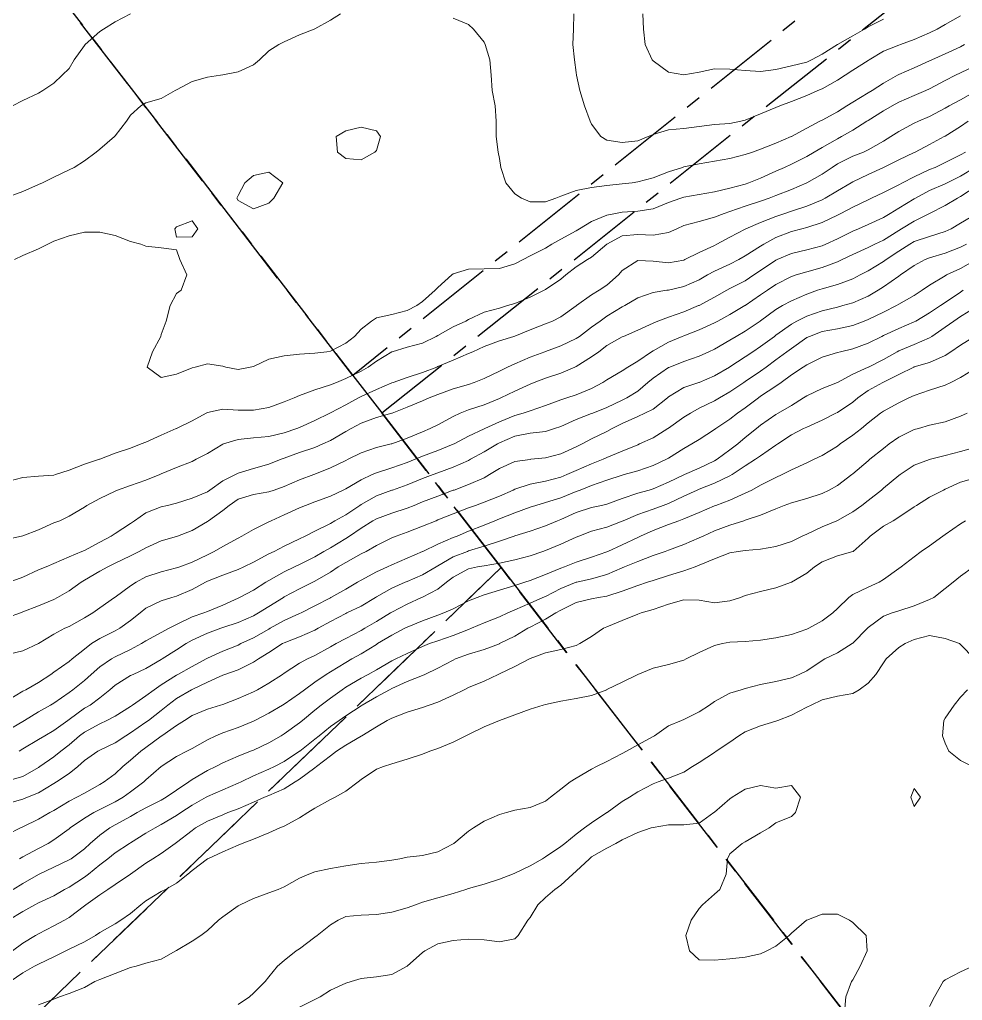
# Model space of a CAD drawing. Header units: centimetres. Extents: x 0 to 642158, y -847 to 649707.
# Drawn here: x 617079.14 to 617109.82, y 620426.64 to 620458.56 of the extents above; entities that cross this region are included whole.
import ezdxf

# ---------------------------------------------------------------- set-up
doc = ezdxf.new("R2010")
doc.units = ezdxf.units.CM
doc.header["$MEASUREMENT"] = 0
doc.linetypes.add('CENTERX2', pattern=[4, 2.5, -0.5, 0.5, -0.5])
doc.layers.add('SPW_parcellaire cadastral', color=7, linetype='CENTERX2', lineweight=25, true_color=0xff0542)
doc.layers.add('WAL_topographie 0.5', color=253, linetype='Continuous', lineweight=20)

msp = doc.modelspace()

# ---------------------------------------------------------------- linework, layer by layer
at = {"layer": 'SPW_parcellaire cadastral'}
for points in [[(616966.277, 620698.502), (616965.379, 620699.807), (616973.114, 620705.004), (617131.683, 620480.394), (617089.979, 620446.981), (617077.211, 620463.523), (617115.225, 620492.551), (617093.254, 620522.584), (616966.277, 620698.502)], [(617274.764, 620500.676), (617269.952, 620496.899), (617211.998, 620451.663), (617205.087, 620446.27), (617195.532, 620438.811), (617164.102, 620414.279), (617134.906, 620391.492), (617133.598, 620390.47), (617094.809, 620440.723), (617090.922, 620445.759), (617243.342, 620567.204), (617274.764, 620500.676)], [(617014.972, 620379.867), (617010.893, 620377.325), (617054.294, 620442.356), (617058.919, 620449.277), (617077.211, 620463.523), (617089.979, 620446.981), (617090.922, 620445.759), (617094.809, 620440.723), (617062.014, 620409.186), (617014.972, 620379.867)], [(617062.014, 620409.186), (617094.809, 620440.723), (617133.598, 620390.47), (617134.906, 620391.492), (617146.257, 620375.609), (617111.129, 620347.351), (617062.014, 620409.186)]]:
    msp.add_lwpolyline(points, dxfattribs=at)
at = {"layer": 'WAL_topographie 0.5'}
for points in [[(617078.75, 620452.786), (617079.25, 620452.97), (617079.75, 620453.191), (617079.881, 620453.25), (617080.25, 620453.437), (617080.75, 620453.666), (617080.914, 620453.75), (617081.25, 620453.968), (617081.628, 620454.25), (617081.75, 620454.346), (617082.224, 620454.75), (617082.25, 620454.782), (617082.621, 620455.25), (617082.75, 620455.45), (617083.083, 620455.75), (617083.25, 620455.849), (617083.75, 620455.989), (617084.197, 620456.25), (617084.25, 620456.276), (617084.75, 620456.54), (617085.25, 620456.687), (617085.671, 620456.75), (617085.75, 620456.764), (617086.25, 620456.855), (617086.75, 620457.085), (617086.94, 620457.25), (617087.25, 620457.539), (617087.576, 620457.75), (617087.75, 620457.839), (617088.25, 620458.067), (617088.721, 620458.25), (617088.75, 620458.262), (617089.25, 620458.542), (617089.583, 620458.75)], [(617078.913, 620455.75), (617079.25, 620455.929), (617079.75, 620456.161), (617079.893, 620456.25), (617080.25, 620456.494), (617080.53, 620456.75), (617080.75, 620456.97), (617080.912, 620457.25), (617081.25, 620457.718), (617081.272, 620457.75), (617081.75, 620458.175), (617081.867, 620458.25), (617082.25, 620458.492), (617082.75, 620458.75)], [(617093.25, 620458.611), (617093.75, 620458.401), (617093.912, 620458.25), (617094.25, 620457.821), (617094.288, 620457.75), (617094.443, 620457.25), (617094.482, 620456.75), (617094.514, 620456.25), (617094.616, 620455.75), (617094.645, 620455.25), (617094.643, 620454.75), (617094.707, 620454.25), (617094.75, 620454.034), (617094.796, 620453.75), (617094.965, 620453.25), (617095.25, 620452.892), (617095.47, 620452.75), (617095.75, 620452.627), (617096.25, 620452.634), (617096.585, 620452.75), (617096.75, 620452.811), (617097.25, 620453.002), (617097.75, 620453.097), (617098.25, 620453.156), (617098.75, 620453.21), (617099.067, 620453.25), (617099.25, 620453.276), (617099.75, 620453.407), (617100.25, 620453.604), (617100.706, 620453.75), (617100.75, 620453.764), (617101.25, 620453.865), (617101.75, 620453.953), (617102.25, 620454.04), (617102.75, 620454.164), (617102.982, 620454.25), (617103.25, 620454.346), (617103.75, 620454.54), (617104.241, 620454.75), (617104.25, 620454.754), (617104.75, 620455.027), (617105.176, 620455.25), (617105.25, 620455.289), (617105.75, 620455.562), (617106.059, 620455.75), (617106.25, 620455.868), (617106.75, 620456.174), (617106.878, 620456.25), (617107.25, 620456.495), (617107.704, 620456.75), (617107.75, 620456.775), (617108.25, 620456.994), (617108.75, 620457.219), (617108.818, 620457.25), (617109.25, 620457.441), (617109.75, 620457.676), (617109.884, 620457.75)], [(617097.172, 620458.75), (617097.161, 620458.25), (617097.138, 620457.75), (617097.195, 620457.25), (617097.25, 620456.833), (617097.259, 620456.75), (617097.364, 620456.25), (617097.524, 620455.75), (617097.704, 620455.25), (617097.75, 620455.157), (617098.052, 620454.75), (617098.25, 620454.635), (617098.75, 620454.563), (617099.25, 620454.617), (617099.587, 620454.75), (617099.75, 620454.815), (617100.25, 620454.971), (617100.75, 620455.013), (617101.25, 620455.08), (617101.75, 620455.15), (617102.25, 620455.181), (617102.607, 620455.25), (617102.75, 620455.283), (617103.25, 620455.488), (617103.75, 620455.694), (617103.879, 620455.75), (617104.25, 620455.896), (617104.75, 620456.091), (617105.114, 620456.25), (617105.25, 620456.308), (617105.75, 620456.593), (617106.002, 620456.75), (617106.25, 620456.909), (617106.75, 620457.232), (617106.778, 620457.25), (617107.25, 620457.528), (617107.75, 620457.73), (617107.805, 620457.75), (617108.25, 620457.913), (617108.75, 620458.131), (617108.993, 620458.25), (617109.25, 620458.403), (617109.75, 620458.686)], [(617099.42, 620458.75), (617099.435, 620458.25), (617099.49, 620457.75), (617099.721, 620457.25), (617099.75, 620457.215), (617100.25, 620456.849), (617100.75, 620456.758), (617101.25, 620456.849), (617101.75, 620456.953), (617102.25, 620456.948), (617102.75, 620456.898), (617103.25, 620456.873), (617103.75, 620456.94), (617104.25, 620457.05), (617104.75, 620457.178), (617104.904, 620457.25), (617105.25, 620457.432), (617105.748, 620457.75), (617105.75, 620457.751), (617106.25, 620458.03), (617106.626, 620458.25), (617106.75, 620458.328), (617107.25, 620458.577)], [(617078.978, 620450.75), (617079.25, 620450.877), (617079.75, 620451.102), (617080.053, 620451.25), (617080.25, 620451.344), (617080.75, 620451.524), (617081.25, 620451.642), (617081.75, 620451.646), (617082.25, 620451.528), (617082.75, 620451.341), (617083.083, 620451.25), (617083.25, 620451.19), (617083.75, 620451.132), (617084.25, 620451.071), (617084.355, 620450.75), (617084.576, 620450.25), (617084.396, 620449.75), (617084.25, 620449.641), (617084.035, 620449.25), (617083.912, 620448.75), (617083.75, 620448.313), (617083.732, 620448.25), (617083.459, 620447.75), (617083.295, 620447.25), (617083.75, 620446.911), (617084.25, 620447.022), (617084.75, 620447.231), (617084.847, 620447.25), (617085.25, 620447.361), (617085.75, 620447.277), (617085.853, 620447.25), (617086.25, 620447.17), (617086.647, 620447.25), (617086.75, 620447.275), (617087.25, 620447.509), (617087.75, 620447.612), (617088.25, 620447.673), (617088.75, 620447.699), (617089.139, 620447.75), (617089.25, 620447.769), (617089.75, 620448.03), (617090.036, 620448.25), (617090.25, 620448.489), (617090.59, 620448.75), (617090.75, 620448.852), (617091.25, 620448.964), (617091.75, 620449.092), (617092.065, 620449.25), (617092.25, 620449.386), (617092.662, 620449.75), (617092.75, 620449.845), (617093.199, 620450.25), (617093.25, 620450.282), (617093.75, 620450.435), (617094.25, 620450.453), (617094.75, 620450.458), (617095.25, 620450.615), (617095.529, 620450.75), (617095.75, 620450.866), (617096.25, 620451.12), (617096.456, 620451.25), (617096.75, 620451.413), (617097.25, 620451.687), (617097.352, 620451.75), (617097.75, 620451.987), (617098.25, 620452.2), (617098.524, 620452.25), (617098.75, 620452.291), (617099.25, 620452.328), (617099.75, 620452.405), (617100.25, 620452.606), (617100.658, 620452.75), (617100.75, 620452.782), (617101.25, 620452.872), (617101.75, 620452.957), (617102.25, 620453.069), (617102.75, 620453.207), (617102.872, 620453.25), (617103.25, 620453.404), (617103.75, 620453.623), (617104.029, 620453.75), (617104.25, 620453.853), (617104.75, 620454.103), (617104.995, 620454.25), (617105.25, 620454.399), (617105.75, 620454.683), (617105.883, 620454.75), (617106.25, 620454.958), (617106.703, 620455.25), (617106.75, 620455.281), (617107.25, 620455.586), (617107.534, 620455.75), (617107.75, 620455.869), (617108.25, 620456.09), (617108.622, 620456.25), (617108.75, 620456.307), (617109.25, 620456.573), (617109.596, 620456.75), (617109.75, 620456.822), (617110.25, 620457.07)], [(617078.75, 620443.525), (617079.25, 620443.655), (617079.75, 620443.703), (617080.25, 620443.732), (617080.308, 620443.75), (617080.75, 620443.897), (617081.25, 620444.087), (617081.74, 620444.25), (617081.75, 620444.254), (617082.25, 620444.452), (617082.75, 620444.614), (617083.093, 620444.75), (617083.25, 620444.812), (617083.75, 620445.038), (617084.238, 620445.25), (617084.25, 620445.256), (617084.75, 620445.502), (617085.212, 620445.75), (617085.25, 620445.768), (617085.75, 620445.881), (617086.25, 620445.852), (617086.75, 620445.843), (617087.25, 620445.932), (617087.75, 620446.116), (617088.072, 620446.25), (617088.25, 620446.325), (617088.75, 620446.506), (617089.25, 620446.669), (617089.447, 620446.75), (617089.75, 620446.876), (617090.25, 620447.121), (617090.478, 620447.25), (617090.75, 620447.444), (617091.25, 620447.746), (617091.263, 620447.75), (617091.75, 620447.899), (617092.25, 620448.028), (617092.696, 620448.25), (617092.75, 620448.281), (617093.25, 620448.563), (617093.656, 620448.75), (617093.75, 620448.8), (617094.25, 620449.038), (617094.75, 620449.17), (617095.019, 620449.25), (617095.25, 620449.318), (617095.75, 620449.529), (617096.209, 620449.75), (617096.25, 620449.772), (617096.75, 620450.116), (617096.917, 620450.25), (617097.25, 620450.516), (617097.62, 620450.75), (617097.75, 620450.826), (617098.245, 620451.25), (617098.25, 620451.254), (617098.75, 620451.519), (617099.25, 620451.567), (617099.75, 620451.545), (617100.25, 620451.626), (617100.521, 620451.75), (617100.75, 620451.855), (617101.25, 620451.987), (617101.75, 620452.127), (617102.06, 620452.25), (617102.25, 620452.314), (617102.75, 620452.484), (617103.25, 620452.655), (617103.532, 620452.75), (617103.75, 620452.83), (617104.25, 620453.033), (617104.75, 620453.246), (617104.758, 620453.25), (617105.25, 620453.526), (617105.575, 620453.75), (617105.75, 620453.864), (617106.25, 620454.111), (617106.599, 620454.25), (617106.75, 620454.317), (617107.25, 620454.606), (617107.485, 620454.75), (617107.75, 620454.922), (617108.25, 620455.184), (617108.388, 620455.25), (617108.75, 620455.411), (617109.25, 620455.672), (617109.387, 620455.75), (617109.75, 620455.953), (617110.25, 620456.229)], [(617078.75, 620441.648), (617079.198, 620441.75), (617079.25, 620441.761), (617079.75, 620441.953), (617080.25, 620442.179), (617080.447, 620442.25), (617080.75, 620442.397), (617081.25, 620442.693), (617081.329, 620442.75), (617081.75, 620442.97), (617082.25, 620443.215), (617082.328, 620443.25), (617082.75, 620443.399), (617083.25, 620443.574), (617083.703, 620443.75), (617083.75, 620443.772), (617084.25, 620443.981), (617084.75, 620444.177), (617084.887, 620444.25), (617085.25, 620444.44), (617085.75, 620444.739), (617085.777, 620444.75), (617086.25, 620444.897), (617086.75, 620444.948), (617087.25, 620444.995), (617087.75, 620445.109), (617088.162, 620445.25), (617088.25, 620445.286), (617088.75, 620445.511), (617089.233, 620445.75), (617089.25, 620445.758), (617089.75, 620446.025), (617090.171, 620446.25), (617090.25, 620446.29), (617090.75, 620446.516), (617091.25, 620446.735), (617091.292, 620446.75), (617091.75, 620446.916), (617092.25, 620447.072), (617092.711, 620447.25), (617092.75, 620447.266), (617093.25, 620447.475), (617093.75, 620447.689), (617093.882, 620447.75), (617094.25, 620447.918), (617094.75, 620448.103), (617095.226, 620448.25), (617095.25, 620448.258), (617095.75, 620448.463), (617096.25, 620448.657), (617096.475, 620448.75), (617096.75, 620448.887), (617097.25, 620449.241), (617097.262, 620449.25), (617097.75, 620449.599), (617097.993, 620449.75), (617098.25, 620449.919), (617098.627, 620450.25), (617098.75, 620450.39), (617099.25, 620450.72), (617099.75, 620450.693), (617100.25, 620450.643), (617100.75, 620450.732), (617100.789, 620450.75), (617101.25, 620450.985), (617101.75, 620451.213), (617101.826, 620451.25), (617102.25, 620451.481), (617102.75, 620451.739), (617102.772, 620451.75), (617103.25, 620451.951), (617103.75, 620452.154), (617104.039, 620452.25), (617104.25, 620452.322), (617104.75, 620452.49), (617105.25, 620452.698), (617105.349, 620452.75), (617105.75, 620452.987), (617106.198, 620453.25), (617106.25, 620453.281), (617106.75, 620453.515), (617107.25, 620453.75), (617107.25, 620453.75), (617107.75, 620454.001), (617108.25, 620454.236), (617108.279, 620454.25), (617108.75, 620454.493), (617109.222, 620454.75), (617109.25, 620454.765), (617109.75, 620455.082), (617110.002, 620455.25)], [(617090.699, 620454.25), (617090.25, 620453.993), (617089.75, 620454.038), (617089.488, 620454.25), (617089.444, 620454.75), (617089.75, 620454.936), (617090.25, 620455.055), (617090.75, 620454.945), (617090.884, 620454.75), (617090.75, 620454.303), (617090.699, 620454.25)], [(617078.801, 620440.25), (617079.25, 620440.416), (617079.75, 620440.648), (617080.002, 620440.75), (617080.25, 620440.854), (617080.75, 620441.076), (617081.168, 620441.25), (617081.25, 620441.281), (617081.75, 620441.548), (617082.12, 620441.75), (617082.25, 620441.837), (617082.75, 620442.158), (617082.879, 620442.25), (617083.25, 620442.509), (617083.75, 620442.697), (617083.952, 620442.75), (617084.25, 620442.825), (617084.75, 620442.981), (617085.25, 620443.195), (617085.327, 620443.25), (617085.75, 620443.548), (617086.161, 620443.75), (617086.25, 620443.795), (617086.75, 620443.949), (617087.25, 620444.093), (617087.648, 620444.25), (617087.75, 620444.287), (617088.25, 620444.467), (617088.75, 620444.636), (617089.01, 620444.75), (617089.25, 620444.861), (617089.75, 620445.152), (617089.931, 620445.25), (617090.25, 620445.421), (617090.75, 620445.605), (617091.25, 620445.747), (617091.257, 620445.75), (617091.75, 620445.942), (617092.25, 620446.157), (617092.463, 620446.25), (617092.75, 620446.363), (617093.25, 620446.543), (617093.75, 620446.687), (617093.93, 620446.75), (617094.25, 620446.882), (617094.75, 620447.121), (617095.014, 620447.25), (617095.25, 620447.358), (617095.75, 620447.57), (617096.225, 620447.75), (617096.25, 620447.76), (617096.75, 620447.94), (617097.25, 620448.178), (617097.355, 620448.25), (617097.75, 620448.546), (617098.026, 620448.75), (617098.25, 620448.906), (617098.75, 620449.207), (617098.831, 620449.25), (617099.25, 620449.504), (617099.75, 620449.676), (617100.195, 620449.75), (617100.25, 620449.758), (617100.75, 620449.871), (617101.25, 620450.091), (617101.521, 620450.25), (617101.75, 620450.377), (617102.25, 620450.601), (617102.545, 620450.75), (617102.75, 620450.866), (617103.25, 620451.19), (617103.35, 620451.25), (617103.75, 620451.47), (617104.25, 620451.663), (617104.594, 620451.75), (617104.75, 620451.789), (617105.25, 620451.956), (617105.75, 620452.194), (617105.859, 620452.25), (617106.25, 620452.459), (617106.75, 620452.697), (617106.861, 620452.75), (617107.25, 620452.934), (617107.75, 620453.187), (617107.866, 620453.25), (617108.25, 620453.444), (617108.75, 620453.678), (617108.925, 620453.75), (617109.25, 620453.905), (617109.75, 620454.156), (617109.916, 620454.25)], [(617078.75, 620439.096), (617079.17, 620439.25), (617079.25, 620439.281), (617079.75, 620439.475), (617080.25, 620439.684), (617080.373, 620439.75), (617080.75, 620439.964), (617081.139, 620440.25), (617081.25, 620440.317), (617081.75, 620440.612), (617082.007, 620440.75), (617082.25, 620440.873), (617082.75, 620441.108), (617083.032, 620441.25), (617083.25, 620441.369), (617083.75, 620441.593), (617084.25, 620441.741), (617084.275, 620441.75), (617084.75, 620441.936), (617085.25, 620442.224), (617085.287, 620442.25), (617085.75, 620442.58), (617085.959, 620442.75), (617086.25, 620442.954), (617086.75, 620443.108), (617087.25, 620443.19), (617087.42, 620443.25), (617087.75, 620443.366), (617088.25, 620443.581), (617088.713, 620443.75), (617088.75, 620443.764), (617089.25, 620443.97), (617089.75, 620444.211), (617089.831, 620444.25), (617090.25, 620444.455), (617090.75, 620444.634), (617091.228, 620444.75), (617091.25, 620444.756), (617091.75, 620444.935), (617092.25, 620445.148), (617092.503, 620445.25), (617092.75, 620445.367), (617093.25, 620445.646), (617093.473, 620445.75), (617093.75, 620445.858), (617094.25, 620446.023), (617094.75, 620446.231), (617094.794, 620446.25), (617095.25, 620446.469), (617095.75, 620446.699), (617095.882, 620446.75), (617096.25, 620446.886), (617096.75, 620447.056), (617097.201, 620447.25), (617097.25, 620447.271), (617097.75, 620447.583), (617097.981, 620447.75), (617098.25, 620447.95), (617098.75, 620448.232), (617098.789, 620448.25), (617099.25, 620448.45), (617099.75, 620448.684), (617099.909, 620448.75), (617100.25, 620448.876), (617100.75, 620449.054), (617101.231, 620449.25), (617101.25, 620449.258), (617101.75, 620449.524), (617102.15, 620449.75), (617102.25, 620449.803), (617102.75, 620450.061), (617103.031, 620450.25), (617103.25, 620450.399), (617103.75, 620450.735), (617103.784, 620450.75), (617104.25, 620450.95), (617104.75, 620451.063), (617105.25, 620451.197), (617105.37, 620451.25), (617105.75, 620451.426), (617106.25, 620451.674), (617106.432, 620451.75), (617106.75, 620451.888), (617107.25, 620452.12), (617107.463, 620452.25), (617107.75, 620452.421), (617108.25, 620452.729), (617108.286, 620452.75), (617108.75, 620452.998), (617109.25, 620453.213), (617109.321, 620453.25), (617109.75, 620453.463), (617110.223, 620453.75)], [(617087.411, 620452.75), (617087.25, 620452.589), (617086.75, 620452.402), (617086.25, 620452.669), (617086.208, 620452.75), (617086.25, 620452.833), (617086.469, 620453.25), (617086.75, 620453.485), (617087.25, 620453.599), (617087.705, 620453.25), (617087.411, 620452.75)], [(617078.75, 620437.901), (617079.25, 620438.021), (617079.75, 620438.25), (617079.75, 620438.25), (617080.25, 620438.562), (617080.607, 620438.75), (617080.75, 620438.812), (617081.25, 620439.091), (617081.525, 620439.25), (617081.75, 620439.419), (617082.231, 620439.75), (617082.25, 620439.763), (617082.75, 620440.132), (617082.932, 620440.25), (617083.25, 620440.424), (617083.75, 620440.592), (617084.25, 620440.713), (617084.349, 620440.75), (617084.75, 620440.901), (617085.25, 620441.145), (617085.467, 620441.25), (617085.75, 620441.415), (617086.25, 620441.686), (617086.373, 620441.75), (617086.75, 620441.967), (617087.25, 620442.213), (617087.323, 620442.25), (617087.75, 620442.442), (617088.25, 620442.673), (617088.439, 620442.75), (617088.75, 620442.864), (617089.25, 620443.054), (617089.667, 620443.25), (617089.75, 620443.289), (617090.25, 620443.579), (617090.608, 620443.75), (617090.75, 620443.813), (617091.25, 620443.972), (617091.75, 620444.144), (617092.007, 620444.25), (617092.25, 620444.354), (617092.75, 620444.541), (617093.25, 620444.738), (617093.275, 620444.75), (617093.75, 620445.004), (617094.25, 620445.237), (617094.276, 620445.25), (617094.75, 620445.474), (617095.25, 620445.673), (617095.525, 620445.75), (617095.75, 620445.829), (617096.25, 620445.998), (617096.75, 620446.185), (617096.95, 620446.25), (617097.25, 620446.35), (617097.75, 620446.554), (617098.117, 620446.75), (617098.25, 620446.839), (617098.75, 620447.128), (617098.934, 620447.25), (617099.25, 620447.438), (617099.704, 620447.75), (617099.75, 620447.779), (617100.25, 620448.058), (617100.696, 620448.25), (617100.75, 620448.271), (617101.25, 620448.462), (617101.75, 620448.691), (617101.86, 620448.75), (617102.25, 620448.961), (617102.738, 620449.25), (617102.75, 620449.257), (617103.25, 620449.6), (617103.47, 620449.75), (617103.75, 620449.941), (617104.25, 620450.194), (617104.411, 620450.25), (617104.75, 620450.354), (617105.25, 620450.489), (617105.75, 620450.676), (617105.909, 620450.75), (617106.25, 620450.914), (617106.75, 620451.14), (617106.971, 620451.25), (617107.25, 620451.383), (617107.75, 620451.697), (617107.839, 620451.75), (617108.25, 620452.005), (617108.746, 620452.25), (617108.75, 620452.252), (617109.25, 620452.512), (617109.652, 620452.75), (617109.75, 620452.799), (617110.25, 620453.131)], [(617078.75, 620436.397), (617079.25, 620436.7), (617079.34, 620436.75), (617079.75, 620436.982), (617080.157, 620437.25), (617080.25, 620437.318), (617080.75, 620437.669), (617080.852, 620437.75), (617081.25, 620438.071), (617081.483, 620438.25), (617081.75, 620438.422), (617082.25, 620438.662), (617082.403, 620438.75), (617082.75, 620438.999), (617083.064, 620439.25), (617083.25, 620439.409), (617083.75, 620439.641), (617084.093, 620439.75), (617084.25, 620439.792), (617084.75, 620440.012), (617085.191, 620440.25), (617085.25, 620440.279), (617085.75, 620440.48), (617086.25, 620440.661), (617086.439, 620440.75), (617086.75, 620440.901), (617087.25, 620441.169), (617087.423, 620441.25), (617087.75, 620441.419), (617088.25, 620441.658), (617088.436, 620441.75), (617088.75, 620441.912), (617089.25, 620442.165), (617089.397, 620442.25), (617089.75, 620442.446), (617090.208, 620442.75), (617090.25, 620442.777), (617090.75, 620443.061), (617091.25, 620443.24), (617091.278, 620443.25), (617091.75, 620443.421), (617092.25, 620443.626), (617092.591, 620443.75), (617092.75, 620443.807), (617093.25, 620443.99), (617093.75, 620444.213), (617093.814, 620444.25), (617094.25, 620444.492), (617094.686, 620444.75), (617094.75, 620444.784), (617095.25, 620444.999), (617095.75, 620445.096), (617096.25, 620445.152), (617096.549, 620445.25), (617096.75, 620445.319), (617097.25, 620445.547), (617097.75, 620445.735), (617097.787, 620445.75), (617098.25, 620445.939), (617098.75, 620446.176), (617098.9, 620446.25), (617099.25, 620446.466), (617099.586, 620446.75), (617099.75, 620446.891), (617100.25, 620447.233), (617100.293, 620447.25), (617100.75, 620447.428), (617101.25, 620447.608), (617101.568, 620447.75), (617101.75, 620447.832), (617102.25, 620448.125), (617102.451, 620448.25), (617102.75, 620448.424), (617103.241, 620448.75), (617103.25, 620448.756), (617103.75, 620449.122), (617103.963, 620449.25), (617104.25, 620449.409), (617104.75, 620449.626), (617105.106, 620449.75), (617105.25, 620449.797), (617105.75, 620449.94), (617106.25, 620450.128), (617106.49, 620450.25), (617106.75, 620450.379), (617107.25, 620450.684), (617107.339, 620450.75), (617107.75, 620451.022), (617108.11, 620451.25), (617108.25, 620451.333), (617108.75, 620451.503), (617109.25, 620451.658), (617109.445, 620451.75), (617109.75, 620451.931), (617110.25, 620452.225)], [(617084.935, 620451.75), (617084.75, 620451.494), (617084.25, 620451.477), (617084.194, 620451.75), (617084.25, 620451.817), (617084.75, 620452.013), (617084.935, 620451.75)], [(617078.75, 620435.426), (617079.25, 620435.719), (617079.303, 620435.75), (617079.75, 620436.027), (617080.147, 620436.25), (617080.25, 620436.311), (617080.75, 620436.663), (617080.867, 620436.75), (617081.25, 620437.052), (617081.465, 620437.25), (617081.75, 620437.498), (617082.125, 620437.75), (617082.25, 620437.823), (617082.75, 620438.054), (617083.11, 620438.25), (617083.25, 620438.339), (617083.75, 620438.61), (617084.01, 620438.75), (617084.25, 620438.875), (617084.75, 620439.12), (617085.131, 620439.25), (617085.25, 620439.3), (617085.75, 620439.503), (617086.25, 620439.727), (617086.295, 620439.75), (617086.75, 620439.99), (617087.155, 620440.25), (617087.25, 620440.309), (617087.75, 620440.592), (617088.089, 620440.75), (617088.25, 620440.824), (617088.75, 620441.077), (617089.039, 620441.25), (617089.25, 620441.373), (617089.75, 620441.669), (617089.878, 620441.75), (617090.25, 620442.003), (617090.638, 620442.25), (617090.75, 620442.316), (617091.25, 620442.492), (617091.75, 620442.658), (617091.973, 620442.75), (617092.25, 620442.865), (617092.75, 620443.05), (617093.25, 620443.24), (617093.278, 620443.25), (617093.75, 620443.427), (617094.25, 620443.65), (617094.425, 620443.75), (617094.75, 620443.954), (617095.25, 620444.174), (617095.75, 620444.248), (617095.771, 620444.25), (617096.25, 620444.3), (617096.75, 620444.43), (617097.25, 620444.656), (617097.44, 620444.75), (617097.75, 620444.913), (617098.25, 620445.159), (617098.417, 620445.25), (617098.75, 620445.413), (617099.25, 620445.643), (617099.488, 620445.75), (617099.75, 620445.885), (617100.219, 620446.25), (617100.25, 620446.277), (617100.75, 620446.586), (617101.236, 620446.75), (617101.25, 620446.754), (617101.75, 620446.965), (617102.238, 620447.25), (617102.25, 620447.257), (617102.75, 620447.585), (617102.993, 620447.75), (617103.25, 620447.925), (617103.7, 620448.25), (617103.75, 620448.287), (617104.25, 620448.644), (617104.434, 620448.75), (617104.75, 620448.909), (617105.25, 620449.082), (617105.75, 620449.204), (617105.928, 620449.25), (617106.25, 620449.34), (617106.75, 620449.561), (617107.079, 620449.75), (617107.25, 620449.858), (617107.75, 620450.215), (617107.799, 620450.25), (617108.25, 620450.562), (617108.604, 620450.75), (617108.75, 620450.809), (617109.25, 620450.96), (617109.75, 620451.153), (617109.952, 620451.25)], [(617079.124, 620434.75), (617079.25, 620434.823), (617079.75, 620435.127), (617079.956, 620435.25), (617080.25, 620435.42), (617080.707, 620435.75), (617080.75, 620435.781), (617081.25, 620436.145), (617081.431, 620436.25), (617081.75, 620436.489), (617082.072, 620436.75), (617082.25, 620436.903), (617082.75, 620437.209), (617082.83, 620437.25), (617083.25, 620437.439), (617083.75, 620437.734), (617083.775, 620437.75), (617084.25, 620438.05), (617084.562, 620438.25), (617084.75, 620438.36), (617085.25, 620438.595), (617085.684, 620438.75), (617085.75, 620438.771), (617086.25, 620438.936), (617086.75, 620439.158), (617086.913, 620439.25), (617087.25, 620439.461), (617087.722, 620439.75), (617087.75, 620439.768), (617088.25, 620440.032), (617088.682, 620440.25), (617088.75, 620440.283), (617089.25, 620440.58), (617089.51, 620440.75), (617089.75, 620440.894), (617090.25, 620441.168), (617090.411, 620441.25), (617090.75, 620441.444), (617091.25, 620441.689), (617091.397, 620441.75), (617091.75, 620441.877), (617092.25, 620442.073), (617092.69, 620442.25), (617092.75, 620442.274), (617093.25, 620442.472), (617093.75, 620442.669), (617093.972, 620442.75), (617094.25, 620442.849), (617094.75, 620443.05), (617095.201, 620443.25), (617095.25, 620443.274), (617095.75, 620443.439), (617096.25, 620443.541), (617096.75, 620443.672), (617096.941, 620443.75), (617097.25, 620443.882), (617097.75, 620444.102), (617098.126, 620444.25), (617098.25, 620444.307), (617098.75, 620444.519), (617099.25, 620444.724), (617099.312, 620444.75), (617099.75, 620444.95), (617100.23, 620445.25), (617100.25, 620445.262), (617100.75, 620445.617), (617100.967, 620445.75), (617101.25, 620445.91), (617101.75, 620446.153), (617101.916, 620446.25), (617102.25, 620446.44), (617102.706, 620446.75), (617102.75, 620446.779), (617103.25, 620447.119), (617103.426, 620447.25), (617103.75, 620447.49), (617104.104, 620447.75), (617104.25, 620447.857), (617104.75, 620448.21), (617104.836, 620448.25), (617105.25, 620448.41), (617105.75, 620448.497), (617106.25, 620448.608), (617106.622, 620448.75), (617106.75, 620448.799), (617107.25, 620449.041), (617107.674, 620449.25), (617107.75, 620449.293), (617108.25, 620449.585), (617108.508, 620449.75), (617108.75, 620449.918), (617109.25, 620450.223), (617109.298, 620450.25), (617109.75, 620450.457), (617110.25, 620450.741)], [(617078.75, 620433.784), (617079.25, 620433.931), (617079.75, 620434.219), (617079.796, 620434.25), (617080.25, 620434.566), (617080.476, 620434.75), (617080.75, 620434.961), (617081.093, 620435.25), (617081.25, 620435.371), (617081.75, 620435.639), (617081.982, 620435.75), (617082.25, 620435.892), (617082.75, 620436.209), (617082.811, 620436.25), (617083.25, 620436.551), (617083.517, 620436.75), (617083.75, 620436.906), (617084.25, 620437.228), (617084.292, 620437.25), (617084.75, 620437.509), (617085.205, 620437.75), (617085.25, 620437.776), (617085.75, 620438.006), (617086.25, 620438.204), (617086.34, 620438.25), (617086.75, 620438.439), (617087.25, 620438.726), (617087.293, 620438.75), (617087.75, 620439.004), (617088.25, 620439.228), (617088.296, 620439.25), (617088.75, 620439.481), (617089.25, 620439.742), (617089.265, 620439.75), (617089.75, 620440.023), (617090.135, 620440.25), (617090.25, 620440.319), (617090.75, 620440.59), (617091.115, 620440.75), (617091.25, 620440.812), (617091.75, 620441.027), (617092.25, 620441.244), (617092.262, 620441.25), (617092.75, 620441.487), (617093.25, 620441.702), (617093.38, 620441.75), (617093.75, 620441.908), (617094.25, 620442.106), (617094.605, 620442.25), (617094.75, 620442.307), (617095.25, 620442.503), (617095.75, 620442.689), (617095.938, 620442.75), (617096.25, 620442.843), (617096.75, 620443), (617097.25, 620443.203), (617097.377, 620443.25), (617097.75, 620443.396), (617098.25, 620443.565), (617098.75, 620443.732), (617098.813, 620443.75), (617099.25, 620443.879), (617099.75, 620444.045), (617100.189, 620444.25), (617100.25, 620444.284), (617100.75, 620444.604), (617101.012, 620444.75), (617101.25, 620444.894), (617101.75, 620445.216), (617101.795, 620445.25), (617102.25, 620445.553), (617102.499, 620445.75), (617102.75, 620445.929), (617103.179, 620446.25), (617103.25, 620446.299), (617103.75, 620446.628), (617103.919, 620446.75), (617104.25, 620446.998), (617104.632, 620447.25), (617104.75, 620447.327), (617105.25, 620447.575), (617105.75, 620447.722), (617105.845, 620447.75), (617106.25, 620447.85), (617106.75, 620448.034), (617107.191, 620448.25), (617107.25, 620448.277), (617107.75, 620448.508), (617108.25, 620448.722), (617108.302, 620448.75), (617108.75, 620449.012), (617109.098, 620449.25), (617109.25, 620449.357), (617109.75, 620449.689), (617109.843, 620449.75)], [(617078.75, 620433.048), (617079.25, 620433.186), (617079.4, 620433.25), (617079.75, 620433.396), (617080.25, 620433.696), (617080.344, 620433.75), (617080.75, 620434.021), (617081.033, 620434.25), (617081.25, 620434.451), (617081.685, 620434.75), (617081.75, 620434.786), (617082.25, 620435.025), (617082.597, 620435.25), (617082.75, 620435.342), (617083.25, 620435.691), (617083.329, 620435.75), (617083.75, 620436.079), (617083.96, 620436.25), (617084.25, 620436.469), (617084.733, 620436.75), (617084.75, 620436.759), (617085.25, 620436.994), (617085.75, 620437.223), (617085.82, 620437.25), (617086.25, 620437.401), (617086.75, 620437.645), (617086.908, 620437.75), (617087.25, 620437.962), (617087.698, 620438.25), (617087.75, 620438.278), (617088.25, 620438.469), (617088.75, 620438.69), (617088.852, 620438.75), (617089.25, 620438.975), (617089.75, 620439.231), (617089.79, 620439.25), (617090.25, 620439.472), (617090.716, 620439.75), (617090.75, 620439.771), (617091.25, 620440.054), (617091.686, 620440.25), (617091.75, 620440.277), (617092.25, 620440.493), (617092.693, 620440.75), (617092.75, 620440.782), (617093.25, 620441.074), (617093.709, 620441.25), (617093.75, 620441.267), (617094.25, 620441.418), (617094.75, 620441.58), (617095.23, 620441.75), (617095.25, 620441.758), (617095.75, 620441.915), (617096.25, 620442.081), (617096.646, 620442.25), (617096.75, 620442.29), (617097.25, 620442.516), (617097.75, 620442.679), (617098.07, 620442.75), (617098.25, 620442.793), (617098.75, 620442.973), (617099.25, 620443.143), (617099.627, 620443.25), (617099.75, 620443.287), (617100.25, 620443.502), (617100.75, 620443.741), (617100.771, 620443.75), (617101.25, 620443.96), (617101.75, 620444.196), (617101.839, 620444.25), (617102.25, 620444.553), (617102.506, 620444.75), (617102.75, 620444.954), (617103.116, 620445.25), (617103.25, 620445.359), (617103.75, 620445.709), (617103.818, 620445.75), (617104.25, 620446.005), (617104.648, 620446.25), (617104.75, 620446.319), (617105.25, 620446.549), (617105.75, 620446.748), (617105.754, 620446.75), (617106.25, 620447.018), (617106.75, 620447.245), (617106.76, 620447.25), (617107.25, 620447.494), (617107.688, 620447.75), (617107.75, 620447.783), (617108.25, 620447.988), (617108.75, 620448.207), (617108.817, 620448.25), (617109.25, 620448.546), (617109.535, 620448.75), (617109.75, 620448.896), (617110.25, 620449.202)], [(617078.75, 620432.036), (617079.167, 620432.25), (617079.25, 620432.29), (617079.75, 620432.54), (617080.123, 620432.75), (617080.25, 620432.817), (617080.75, 620433.119), (617081.005, 620433.25), (617081.25, 620433.382), (617081.75, 620433.668), (617081.887, 620433.75), (617082.25, 620434.015), (617082.501, 620434.25), (617082.75, 620434.455), (617083.087, 620434.75), (617083.25, 620434.872), (617083.75, 620435.239), (617083.767, 620435.25), (617084.25, 620435.59), (617084.503, 620435.75), (617084.75, 620435.906), (617085.25, 620436.116), (617085.681, 620436.25), (617085.75, 620436.273), (617086.25, 620436.459), (617086.75, 620436.68), (617086.881, 620436.75), (617087.25, 620436.959), (617087.69, 620437.25), (617087.75, 620437.293), (617088.25, 620437.61), (617088.509, 620437.75), (617088.75, 620437.863), (617089.25, 620438.145), (617089.441, 620438.25), (617089.75, 620438.42), (617090.25, 620438.674), (617090.375, 620438.75), (617090.75, 620438.975), (617091.204, 620439.25), (617091.25, 620439.278), (617091.75, 620439.538), (617092.219, 620439.75), (617092.25, 620439.764), (617092.75, 620440.026), (617093.033, 620440.25), (617093.25, 620440.408), (617093.75, 620440.682), (617094.042, 620440.75), (617094.25, 620440.787), (617094.75, 620440.871), (617095.25, 620440.98), (617095.75, 620441.11), (617096.168, 620441.25), (617096.25, 620441.277), (617096.75, 620441.482), (617097.25, 620441.715), (617097.338, 620441.75), (617097.75, 620441.906), (617098.25, 620442.043), (617098.75, 620442.239), (617098.774, 620442.25), (617099.25, 620442.456), (617099.75, 620442.63), (617100.08, 620442.75), (617100.25, 620442.813), (617100.75, 620443.047), (617101.181, 620443.25), (617101.25, 620443.28), (617101.75, 620443.468), (617102.25, 620443.708), (617102.323, 620443.75), (617102.75, 620444.032), (617103.084, 620444.25), (617103.25, 620444.367), (617103.75, 620444.712), (617103.808, 620444.75), (617104.25, 620445.043), (617104.647, 620445.25), (617104.75, 620445.3), (617105.25, 620445.521), (617105.695, 620445.75), (617105.75, 620445.776), (617106.25, 620446.11), (617106.411, 620446.25), (617106.75, 620446.492), (617107.229, 620446.75), (617107.25, 620446.76), (617107.75, 620447.014), (617108.236, 620447.25), (617108.25, 620447.257), (617108.75, 620447.396), (617109.25, 620447.629), (617109.439, 620447.75), (617109.75, 620447.964), (617110.214, 620448.25)], [(617079.139, 620431.25), (617079.25, 620431.307), (617079.75, 620431.579), (617080.067, 620431.75), (617080.25, 620431.86), (617080.75, 620432.217), (617080.789, 620432.25), (617081.25, 620432.566), (617081.556, 620432.75), (617081.75, 620432.851), (617082.25, 620433.106), (617082.504, 620433.25), (617082.75, 620433.428), (617083.185, 620433.75), (617083.25, 620433.815), (617083.746, 620434.25), (617083.75, 620434.253), (617084.25, 620434.577), (617084.581, 620434.75), (617084.75, 620434.834), (617085.25, 620435.115), (617085.529, 620435.25), (617085.75, 620435.344), (617086.25, 620435.523), (617086.75, 620435.727), (617086.795, 620435.75), (617087.25, 620435.986), (617087.694, 620436.25), (617087.75, 620436.283), (617088.25, 620436.628), (617088.412, 620436.75), (617088.75, 620436.993), (617089.115, 620437.25), (617089.25, 620437.333), (617089.75, 620437.635), (617089.951, 620437.75), (617090.25, 620437.916), (617090.75, 620438.225), (617090.79, 620438.25), (617091.25, 620438.527), (617091.675, 620438.75), (617091.75, 620438.788), (617092.25, 620438.995), (617092.75, 620439.178), (617092.948, 620439.25), (617093.25, 620439.384), (617093.75, 620439.643), (617094.028, 620439.75), (617094.25, 620439.842), (617094.75, 620439.991), (617095.25, 620440.147), (617095.576, 620440.25), (617095.75, 620440.303), (617096.25, 620440.498), (617096.75, 620440.71), (617096.866, 620440.75), (617097.25, 620440.899), (617097.75, 620441.059), (617098.25, 620441.239), (617098.275, 620441.25), (617098.75, 620441.468), (617099.25, 620441.707), (617099.346, 620441.75), (617099.75, 620441.927), (617100.25, 620442.124), (617100.586, 620442.25), (617100.75, 620442.309), (617101.25, 620442.517), (617101.75, 620442.733), (617101.794, 620442.75), (617102.25, 620442.922), (617102.75, 620443.146), (617102.96, 620443.25), (617103.25, 620443.409), (617103.75, 620443.661), (617103.948, 620443.75), (617104.25, 620443.906), (617104.75, 620444.137), (617104.993, 620444.25), (617105.25, 620444.371), (617105.75, 620444.682), (617105.84, 620444.75), (617106.25, 620445.04), (617106.529, 620445.25), (617106.75, 620445.434), (617107.153, 620445.75), (617107.25, 620445.821), (617107.75, 620446.09), (617108.072, 620446.25), (617108.25, 620446.329), (617108.75, 620446.502), (617109.25, 620446.658), (617109.441, 620446.75), (617109.75, 620446.908), (617110.25, 620447.214)], [(617078.933, 620430.25), (617079.25, 620430.441), (617079.75, 620430.735), (617079.779, 620430.75), (617080.25, 620430.98), (617080.75, 620431.211), (617080.813, 620431.25), (617081.25, 620431.575), (617081.437, 620431.75), (617081.75, 620432.019), (617082.072, 620432.25), (617082.25, 620432.353), (617082.75, 620432.627), (617082.968, 620432.75), (617083.25, 620432.907), (617083.75, 620433.16), (617083.908, 620433.25), (617084.25, 620433.479), (617084.645, 620433.75), (617084.75, 620433.824), (617085.25, 620434.118), (617085.522, 620434.25), (617085.75, 620434.372), (617086.25, 620434.589), (617086.652, 620434.75), (617086.75, 620434.788), (617087.25, 620435.024), (617087.646, 620435.25), (617087.75, 620435.313), (617088.25, 620435.669), (617088.345, 620435.75), (617088.75, 620436.086), (617088.956, 620436.25), (617089.25, 620436.473), (617089.632, 620436.75), (617089.75, 620436.83), (617090.25, 620437.123), (617090.484, 620437.25), (617090.75, 620437.396), (617091.25, 620437.686), (617091.381, 620437.75), (617091.75, 620437.933), (617092.25, 620438.159), (617092.479, 620438.25), (617092.75, 620438.345), (617093.25, 620438.516), (617093.75, 620438.711), (617093.842, 620438.75), (617094.25, 620438.927), (617094.75, 620439.121), (617095.03, 620439.25), (617095.25, 620439.346), (617095.75, 620439.567), (617096.166, 620439.75), (617096.25, 620439.786), (617096.75, 620440.045), (617097.25, 620440.246), (617097.268, 620440.25), (617097.75, 620440.36), (617098.25, 620440.503), (617098.75, 620440.721), (617098.821, 620440.75), (617099.25, 620440.928), (617099.75, 620441.116), (617100.14, 620441.25), (617100.25, 620441.291), (617100.75, 620441.474), (617101.25, 620441.688), (617101.382, 620441.75), (617101.75, 620441.918), (617102.25, 620442.103), (617102.703, 620442.25), (617102.75, 620442.266), (617103.25, 620442.432), (617103.75, 620442.642), (617104.017, 620442.75), (617104.25, 620442.836), (617104.75, 620442.971), (617105.25, 620443.132), (617105.486, 620443.25), (617105.75, 620443.397), (617106.213, 620443.75), (617106.25, 620443.78), (617106.75, 620444.199), (617106.809, 620444.25), (617107.25, 620444.605), (617107.436, 620444.75), (617107.75, 620444.967), (617108.25, 620445.217), (617108.382, 620445.25), (617108.75, 620445.356), (617109.25, 620445.465), (617109.75, 620445.653), (617109.968, 620445.75)], [(617078.783, 620429.25), (617079.25, 620429.537), (617079.639, 620429.75), (617079.75, 620429.81), (617080.25, 620430.044), (617080.603, 620430.25), (617080.75, 620430.329), (617081.25, 620430.654), (617081.38, 620430.75), (617081.75, 620431.047), (617082.015, 620431.25), (617082.25, 620431.442), (617082.717, 620431.75), (617082.75, 620431.771), (617083.25, 620432.077), (617083.547, 620432.25), (617083.75, 620432.358), (617084.25, 620432.656), (617084.387, 620432.75), (617084.75, 620432.99), (617085.21, 620433.25), (617085.25, 620433.273), (617085.75, 620433.488), (617086.25, 620433.705), (617086.345, 620433.75), (617086.75, 620433.946), (617087.25, 620434.16), (617087.431, 620434.25), (617087.75, 620434.417), (617088.25, 620434.748), (617088.253, 620434.75), (617088.75, 620435.141), (617088.886, 620435.25), (617089.25, 620435.552), (617089.541, 620435.75), (617089.75, 620435.897), (617090.25, 620436.229), (617090.282, 620436.25), (617090.75, 620436.52), (617091.177, 620436.75), (617091.25, 620436.789), (617091.75, 620437.015), (617092.25, 620437.217), (617092.322, 620437.25), (617092.75, 620437.447), (617093.25, 620437.715), (617093.327, 620437.75), (617093.75, 620437.906), (617094.25, 620438.06), (617094.75, 620438.246), (617094.757, 620438.25), (617095.25, 620438.493), (617095.676, 620438.75), (617095.75, 620438.789), (617096.25, 620439.05), (617096.587, 620439.25), (617096.75, 620439.337), (617097.25, 620439.584), (617097.75, 620439.705), (617097.979, 620439.75), (617098.25, 620439.795), (617098.75, 620439.96), (617099.25, 620440.144), (617099.568, 620440.25), (617099.75, 620440.308), (617100.25, 620440.467), (617100.75, 620440.623), (617101.116, 620440.75), (617101.25, 620440.802), (617101.75, 620441.009), (617102.25, 620441.2), (617102.52, 620441.25), (617102.75, 620441.286), (617103.25, 620441.326), (617103.75, 620441.407), (617104.25, 620441.579), (617104.597, 620441.75), (617104.75, 620441.818), (617105.25, 620442.046), (617105.732, 620442.25), (617105.75, 620442.258), (617106.25, 620442.541), (617106.541, 620442.75), (617106.75, 620442.909), (617107.182, 620443.25), (617107.25, 620443.306), (617107.75, 620443.725), (617107.787, 620443.75), (617108.25, 620444.053), (617108.75, 620444.239), (617108.781, 620444.25), (617109.25, 620444.373), (617109.75, 620444.508), (617110.25, 620444.639)], [(617078.91, 620428.25), (617079.25, 620428.499), (617079.654, 620428.75), (617079.75, 620428.81), (617080.25, 620429.068), (617080.596, 620429.25), (617080.75, 620429.335), (617081.25, 620429.718), (617081.294, 620429.75), (617081.75, 620430.075), (617082.013, 620430.25), (617082.25, 620430.406), (617082.75, 620430.75), (617082.75, 620430.75), (617083.25, 620431.102), (617083.472, 620431.25), (617083.75, 620431.423), (617084.204, 620431.75), (617084.25, 620431.781), (617084.75, 620432.173), (617084.864, 620432.25), (617085.25, 620432.469), (617085.75, 620432.679), (617085.919, 620432.75), (617086.25, 620432.877), (617086.75, 620433.094), (617087.11, 620433.25), (617087.25, 620433.304), (617087.75, 620433.525), (617088.102, 620433.75), (617088.25, 620433.842), (617088.75, 620434.207), (617088.805, 620434.25), (617089.25, 620434.6), (617089.447, 620434.75), (617089.75, 620434.949), (617090.25, 620435.235), (617090.276, 620435.25), (617090.75, 620435.542), (617091.102, 620435.75), (617091.25, 620435.829), (617091.75, 620436.016), (617092.25, 620436.174), (617092.461, 620436.25), (617092.75, 620436.35), (617093.25, 620436.571), (617093.604, 620436.75), (617093.75, 620436.823), (617094.25, 620437.033), (617094.707, 620437.25), (617094.75, 620437.266), (617095.25, 620437.507), (617095.727, 620437.75), (617095.75, 620437.763), (617096.25, 620437.949), (617096.75, 620438.063), (617097.25, 620438.191), (617097.371, 620438.25), (617097.75, 620438.482), (617098.133, 620438.75), (617098.25, 620438.801), (617098.75, 620439.006), (617099.25, 620439.206), (617099.367, 620439.25), (617099.75, 620439.364), (617100.25, 620439.534), (617100.75, 620439.677), (617101.25, 620439.664), (617101.75, 620439.576), (617102.25, 620439.64), (617102.593, 620439.75), (617102.75, 620439.814), (617103.25, 620439.947), (617103.75, 620440.067), (617104.25, 620440.25), (617104.25, 620440.25), (617104.75, 620440.542), (617105.007, 620440.75), (617105.25, 620440.912), (617105.75, 620441.104), (617106.25, 620441.245), (617106.257, 620441.25), (617106.75, 620441.685), (617106.811, 620441.75), (617107.25, 620442.072), (617107.565, 620442.25), (617107.75, 620442.366), (617108.25, 620442.701), (617108.318, 620442.75), (617108.75, 620443.016), (617109.199, 620443.25), (617109.25, 620443.276), (617109.75, 620443.502), (617110.25, 620443.651)], [(617078.829, 620427.25), (617079.25, 620427.536), (617079.625, 620427.75), (617079.75, 620427.819), (617080.25, 620428.058), (617080.645, 620428.25), (617080.75, 620428.301), (617081.25, 620428.547), (617081.604, 620428.75), (617081.75, 620428.843), (617082.25, 620429.131), (617082.438, 620429.25), (617082.75, 620429.47), (617083.083, 620429.75), (617083.25, 620429.883), (617083.75, 620430.18), (617083.882, 620430.25), (617084.25, 620430.458), (617084.615, 620430.75), (617084.75, 620430.869), (617085.25, 620431.241), (617085.269, 620431.25), (617085.75, 620431.471), (617086.25, 620431.695), (617086.379, 620431.75), (617086.75, 620431.89), (617087.25, 620432.093), (617087.61, 620432.25), (617087.75, 620432.309), (617088.25, 620432.575), (617088.518, 620432.75), (617088.75, 620432.898), (617089.25, 620433.172), (617089.404, 620433.25), (617089.75, 620433.45), (617090.155, 620433.75), (617090.25, 620433.828), (617090.75, 620434.164), (617090.976, 620434.25), (617091.25, 620434.337), (617091.75, 620434.49), (617092.25, 620434.652), (617092.486, 620434.75), (617092.75, 620434.835), (617093.25, 620435.04), (617093.654, 620435.25), (617093.75, 620435.294), (617094.25, 620435.54), (617094.75, 620435.747), (617094.758, 620435.75), (617095.25, 620435.937), (617095.75, 620436.119), (617096.175, 620436.25), (617096.25, 620436.269), (617096.75, 620436.374), (617097.25, 620436.464), (617097.75, 620436.564), (617098.242, 620436.75), (617098.25, 620436.753), (617098.75, 620436.999), (617099.25, 620437.25), (617099.25, 620437.25), (617099.75, 620437.454), (617100.25, 620437.576), (617100.75, 620437.71), (617100.827, 620437.75), (617101.25, 620437.961), (617101.75, 620438.191), (617102.007, 620438.25), (617102.25, 620438.302), (617102.75, 620438.316), (617103.25, 620438.358), (617103.75, 620438.44), (617104.25, 620438.549), (617104.75, 620438.716), (617104.821, 620438.75), (617105.25, 620438.99), (617105.599, 620439.25), (617105.75, 620439.389), (617106.119, 620439.75), (617106.25, 620439.844), (617106.75, 620440.091), (617107.112, 620440.25), (617107.25, 620440.339), (617107.75, 620440.695), (617107.828, 620440.75), (617108.25, 620441.078), (617108.475, 620441.25), (617108.75, 620441.431), (617109.182, 620441.75), (617109.25, 620441.804), (617109.75, 620442.152), (617109.922, 620442.25)], [(617079.75, 620426.499), (617080.25, 620426.682), (617080.435, 620426.75), (617080.75, 620426.858), (617081.25, 620427.06), (617081.587, 620427.25), (617081.75, 620427.32), (617082.25, 620427.516), (617082.75, 620427.709), (617082.929, 620427.75), (617083.25, 620427.849), (617083.75, 620427.981), (617084.228, 620428.25), (617084.25, 620428.263), (617084.75, 620428.563), (617085.037, 620428.75), (617085.25, 620428.918), (617085.612, 620429.25), (617085.75, 620429.355), (617086.25, 620429.715), (617086.313, 620429.75), (617086.75, 620429.951), (617087.25, 620430.143), (617087.552, 620430.25), (617087.75, 620430.337), (617088.25, 620430.616), (617088.546, 620430.75), (617088.75, 620430.823), (617089.25, 620430.935), (617089.75, 620431.02), (617090.25, 620431.089), (617090.75, 620431.138), (617091.25, 620431.207), (617091.509, 620431.25), (617091.75, 620431.3), (617092.25, 620431.355), (617092.75, 620431.475), (617093.25, 620431.739), (617093.267, 620431.75), (617093.75, 620432.15), (617093.909, 620432.25), (617094.25, 620432.471), (617094.75, 620432.685), (617094.979, 620432.75), (617095.25, 620432.828), (617095.75, 620432.919), (617096.25, 620433.125), (617096.415, 620433.25), (617096.75, 620433.518), (617097.056, 620433.75), (617097.25, 620433.873), (617097.75, 620434.16), (617097.915, 620434.25), (617098.25, 620434.411), (617098.75, 620434.674), (617098.884, 620434.75), (617099.25, 620434.951), (617099.75, 620435.226), (617099.795, 620435.25), (617100.25, 620435.574), (617100.673, 620435.75), (617100.75, 620435.784), (617101.25, 620436.03), (617101.59, 620436.25), (617101.75, 620436.362), (617102.25, 620436.634), (617102.612, 620436.75), (617102.75, 620436.79), (617103.25, 620436.916), (617103.75, 620437.017), (617104.25, 620437.137), (617104.505, 620437.25), (617104.75, 620437.366), (617105.25, 620437.702), (617105.343, 620437.75), (617105.75, 620437.951), (617106.231, 620438.25), (617106.25, 620438.264), (617106.728, 620438.75), (617106.75, 620438.773), (617107.25, 620439.142), (617107.53, 620439.25), (617107.75, 620439.32), (617108.25, 620439.479), (617108.75, 620439.691), (617108.884, 620439.75), (617109.25, 620440.046), (617109.52, 620440.25), (617109.75, 620440.45), (617110.177, 620440.75)], [(617086.25, 620426.502), (617086.618, 620426.75), (617086.75, 620426.871), (617087.127, 620427.25), (617087.25, 620427.402), (617087.532, 620427.75), (617087.75, 620427.935), (617088.143, 620428.25), (617088.25, 620428.321), (617088.75, 620428.692), (617088.825, 620428.75), (617089.25, 620429.096), (617089.508, 620429.25), (617089.75, 620429.366), (617090.25, 620429.412), (617090.75, 620429.433), (617091.25, 620429.508), (617091.75, 620429.651), (617092.017, 620429.75), (617092.25, 620429.832), (617092.75, 620429.975), (617093.25, 620430.116), (617093.661, 620430.25), (617093.75, 620430.28), (617094.25, 620430.42), (617094.75, 620430.583), (617095.178, 620430.75), (617095.25, 620430.775), (617095.75, 620431.014), (617096.156, 620431.25), (617096.25, 620431.308), (617096.75, 620431.648), (617096.88, 620431.75), (617097.25, 620432.047), (617097.518, 620432.25), (617097.75, 620432.419), (617098.25, 620432.749), (617098.252, 620432.75), (617098.75, 620433.108), (617098.981, 620433.25), (617099.25, 620433.429), (617099.75, 620433.692), (617099.917, 620433.75), (617100.25, 620433.867), (617100.75, 620434.062), (617101.035, 620434.25), (617101.25, 620434.381), (617101.75, 620434.71), (617101.809, 620434.75), (617102.25, 620435.047), (617102.541, 620435.25), (617102.75, 620435.379), (617103.25, 620435.579), (617103.75, 620435.727), (617103.806, 620435.75), (617104.25, 620435.922), (617104.75, 620436.182), (617104.892, 620436.25), (617105.25, 620436.422), (617105.75, 620436.542), (617106.25, 620436.631), (617106.461, 620436.75), (617106.75, 620436.965), (617106.995, 620437.25), (617107.25, 620437.624), (617107.336, 620437.75), (617107.75, 620438.125), (617107.955, 620438.25), (617108.25, 620438.387), (617108.75, 620438.51), (617109.25, 620438.422), (617109.719, 620438.25), (617109.75, 620438.224), (617110.205, 620437.75)], [(617109.987, 620436.75), (617109.75, 620436.513), (617109.545, 620436.25), (617109.25, 620435.821), (617109.211, 620435.75), (617109.17, 620435.25), (617109.25, 620435.011), (617109.375, 620434.75), (617109.75, 620434.445), (617110.14, 620434.25)], [(617088.25, 620426.418), (617088.75, 620426.664), (617088.922, 620426.75), (617089.25, 620426.975), (617089.75, 620427.199), (617089.924, 620427.25), (617090.25, 620427.346), (617090.75, 620427.407), (617091.25, 620427.478), (617091.75, 620427.75), (617091.75, 620427.75), (617092.25, 620428.196), (617092.324, 620428.25), (617092.75, 620428.477), (617093.25, 620428.593), (617093.75, 620428.636), (617094.25, 620428.615), (617094.75, 620428.544), (617095.25, 620428.638), (617095.36, 620428.75), (617095.677, 620429.25), (617095.75, 620429.338), (617096.004, 620429.75), (617096.25, 620429.991), (617096.559, 620430.25), (617096.75, 620430.39), (617097.14, 620430.75), (617097.25, 620430.847), (617097.68, 620431.25), (617097.75, 620431.306), (617098.25, 620431.592), (617098.54, 620431.75), (617098.75, 620431.863), (617099.25, 620432.103), (617099.694, 620432.25), (617099.75, 620432.271), (617100.25, 620432.349), (617100.75, 620432.356), (617101.25, 620432.409), (617101.733, 620432.75), (617101.75, 620432.764), (617102.25, 620433.196), (617102.323, 620433.25), (617102.75, 620433.509), (617103.25, 620433.628), (617103.75, 620433.545), (617104.25, 620433.635), (617104.544, 620433.25), (617104.386, 620432.75), (617104.25, 620432.628), (617103.75, 620432.415), (617103.526, 620432.25), (617103.25, 620432.09), (617102.75, 620431.8), (617102.647, 620431.75), (617102.25, 620431.407), (617102.174, 620431.25), (617102.126, 620430.75), (617101.922, 620430.25), (617101.75, 620430.091), (617101.355, 620429.75), (617101.25, 620429.629), (617100.995, 620429.25), (617100.822, 620428.75), (617100.934, 620428.25), (617101.25, 620427.958), (617101.75, 620427.943), (617102.25, 620427.988), (617102.75, 620428.05), (617103.25, 620428.151), (617103.456, 620428.25), (617103.75, 620428.405), (617104.179, 620428.75), (617104.25, 620428.822), (617104.742, 620429.25), (617104.75, 620429.255), (617105.25, 620429.441), (617105.75, 620429.448), (617106.142, 620429.25), (617106.25, 620429.169), (617106.688, 620428.75), (617106.718, 620428.25), (617106.484, 620427.75), (617106.25, 620427.304), (617106.205, 620427.25), (617106.019, 620426.75), (617105.984, 620426.25)], [(617108.25, 620432.946), (617108.456, 620433.25), (617108.25, 620433.53), (617108.139, 620433.25), (617108.25, 620432.946)], [(617110.157, 620427.75), (617109.75, 620427.564), (617109.25, 620427.31), (617109.187, 620427.25), (617108.903, 620426.75), (617108.75, 620426.435)]]:
    msp.add_lwpolyline(points, dxfattribs=at)

doc.saveas('drawing.dxf')
